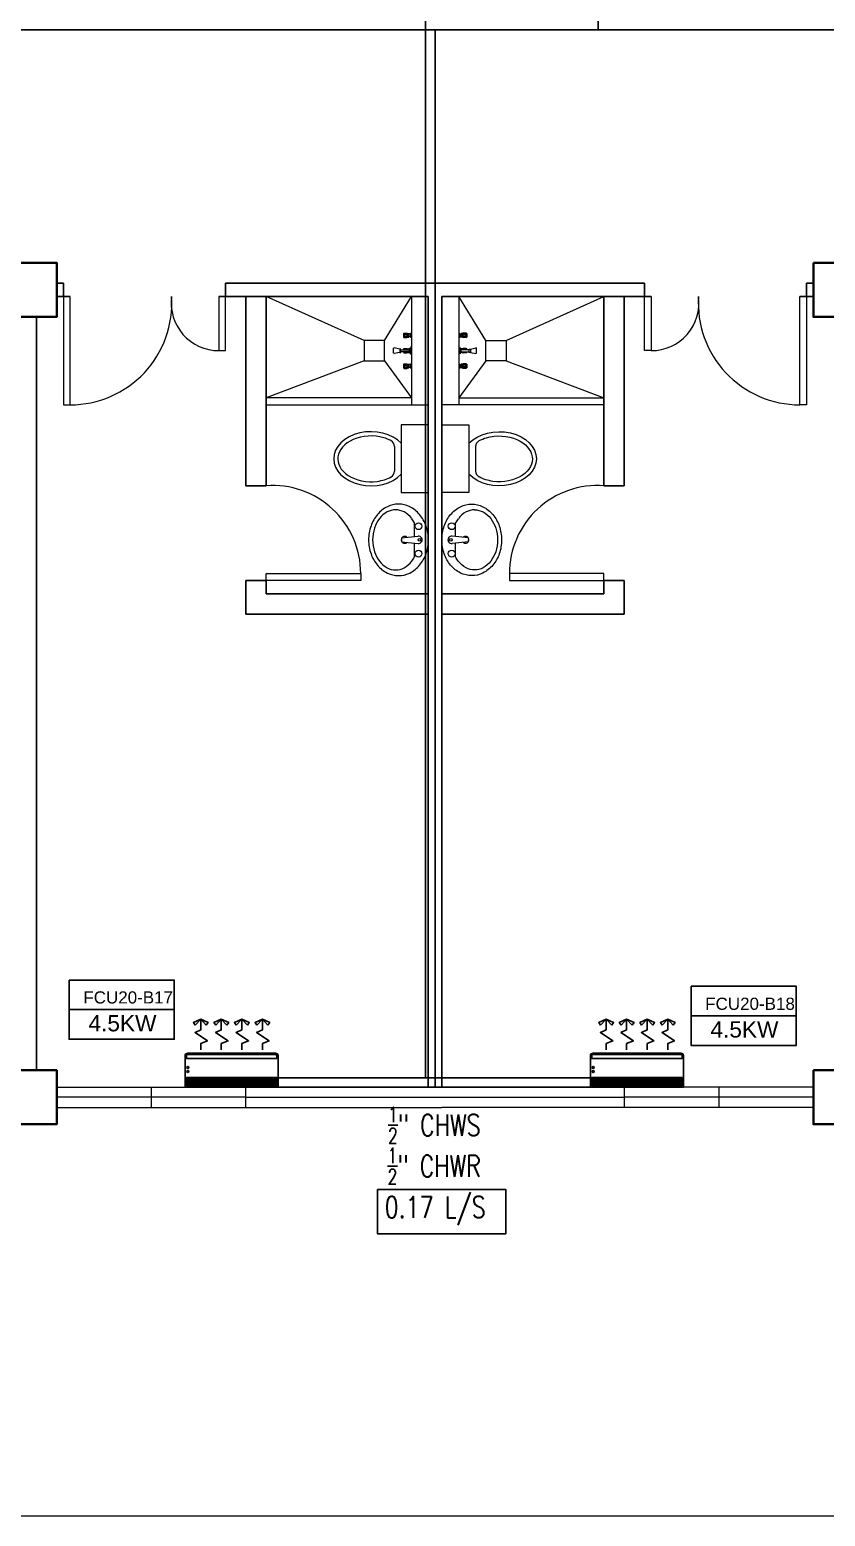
# Model space of a CAD drawing. Header units: millimetres. Extents: x 5 to 598, y 3 to 339.
# Drawn here: x 37.04 to 42.93, y 80.87 to 91.87 of the extents above; entities that cross this region are included whole.
import ezdxf

# ---------------------------------------------------------------- set-up
doc = ezdxf.new("R2010")
doc.units = ezdxf.units.MM
doc.header["$MEASUREMENT"] = 0
for name, color, linetype in [('AIR', 7, 'Continuous'), ('fcu line', 7, 'Continuous'), ('fcu return', 7, 'Continuous'), ('Legends', 7, 'Continuous'), ('pipe label', 7, 'Continuous')]:
    doc.layers.add(name, color=color, linetype=linetype)
doc.styles.add('Arch-Dim', font='simplex.shx', dxfattribs={"width": 0.75})
doc.styles.get("Standard").update_dxf_attribs({"font": 'arial.ttf'})

# ---------------------------------------------------------------- blocks, each defined once
blk = doc.blocks.new('CARRIER-S30-32 (FCD)')
at = {"layer": 'AIR'}
for p, q in [((0.825, -0.05), (-0.825, -0.05)), ((0.825, -0.075), (-0.825, -0.075)), ((0.825, -0.1), (-0.825, -0.1)), ((0.825, -0.125), (-0.825, -0.125)), ((0.825, -0.15), (-0.825, -0.15)), ((-0.6, -0.025), (-0.6, -0.175)), ((-0.4, -0.025), (-0.4, -0.175)), ((-0.2, -0.025), (-0.2, -0.175)), ((0, -0.025), (0, -0.175)), ((0.2, -0.025), (0.2, -0.175)), ((0.4, -0.025), (0.4, -0.175)), ((0.6, -0.025), (0.6, -0.175))]:
    blk.add_line(p, q, dxfattribs=at)
for points in [[(-0.8, -0.62), (0.8, -0.62, 0.414214), (0.85, -0.57), (0.85, 0), (-0.85, 0), (-0.85, -0.57, 0.414214)], [(-0.8, -0.595), (0.8, -0.595, 0.414214), (0.825, -0.57), (0.825, -0.525), (-0.825, -0.525), (-0.825, -0.57, 0.414214)]]:
    blk.add_lwpolyline(points, format="xyb", close=True, dxfattribs=at)
for points in [[(-0.825, -0.025), (0.825, -0.025), (0.825, -0.175), (-0.825, -0.175)], [(-0.664, -1.134), (-0.562, -1.239), (-0.697, -1.177)], [(-0.461, -1.134), (-0.562, -1.239), (-0.428, -1.177)], [(-0.289, -1.134), (-0.188, -1.239), (-0.322, -1.177)], [(-0.086, -1.134), (-0.188, -1.239), (-0.053, -1.177)], [(0.086, -1.134), (0.187, -1.239), (0.053, -1.177)], [(0.289, -1.134), (0.187, -1.239), (0.322, -1.177)], [(0.461, -1.134), (0.562, -1.239), (0.428, -1.177)], [(0.664, -1.134), (0.562, -1.239), (0.697, -1.177)]]:
    blk.add_lwpolyline(points, close=True, dxfattribs=at)
for points in [[(-0.562, -0.678), (-0.562, -0.794), (-0.44, -0.843), (-0.667, -0.996), (-0.562, -1.044), (-0.562, -1.239)], [(-0.188, -0.678), (-0.188, -0.794), (-0.065, -0.843), (-0.292, -0.996), (-0.188, -1.044), (-0.188, -1.239)], [(0.187, -0.678), (0.187, -0.794), (0.31, -0.843), (0.083, -0.996), (0.187, -1.044), (0.187, -1.239)], [(0.562, -0.678), (0.562, -0.794), (0.685, -0.843), (0.458, -0.996), (0.562, -1.044), (0.562, -1.239)]]:
    blk.add_lwpolyline(points, dxfattribs=at)
for centre in [(-0.8, -0.285), (-0.8, -0.36)]:
    blk.add_circle(centre, 0.0187, dxfattribs=at)

msp = doc.modelspace()

# ---------------------------------------------------------------- linework, layer by layer
at = {"color": 8, "lineweight": 25}
for p, q in [((37.291, 89.992), (37.241, 89.992)), ((37.291, 89.892), (37.291, 89.992)), ((40.091, 89.992), (38.491, 89.992)), ((38.491, 89.892), (38.491, 89.992)), ((41.591, 89.992), (39.991, 89.992)), ((41.591, 89.892), (41.591, 89.992)), ((42.841, 89.992), (42.791, 89.992)), ((42.791, 89.892), (42.791, 89.992)), ((37.341, 89.892), (37.241, 89.892)), ((39.991, 89.892), (38.441, 89.892)), ((39.991, 84.042), (39.991, 89.892)), ((39.991, 89.892), (39.991, 84.042)), ((40.091, 84.042), (40.091, 89.892)), ((40.091, 89.892), (40.091, 84.042)), ((41.641, 89.892), (40.091, 89.892)), ((42.841, 89.892), (42.741, 89.892)), ((37.091, 84.167), (37.091, 89.742)), ((37.091, 89.742), (37.091, 84.167))]:
    msp.add_line(p, q, dxfattribs=at)
at = {"color": 8, "lineweight": 25, "ltscale": 0.3}
for p, q in [((38.641, 89.892), (38.641, 88.492)), ((38.791, 89.892), (38.791, 88.492)), ((41.291, 89.892), (41.291, 88.492)), ((41.441, 89.892), (41.441, 88.492)), ((38.791, 88.492), (38.641, 88.492)), ((41.291, 88.492), (41.441, 88.492)), ((38.641, 87.792), (38.641, 87.542)), ((38.791, 87.792), (38.641, 87.792)), ((38.791, 87.792), (38.791, 87.692)), ((41.291, 87.792), (41.291, 87.692)), ((41.291, 87.792), (41.441, 87.792)), ((41.441, 87.792), (41.441, 87.542)), ((39.991, 87.692), (38.791, 87.692)), ((40.091, 87.692), (41.291, 87.692)), ((39.991, 87.542), (38.641, 87.542)), ((40.091, 87.542), (41.441, 87.542))]:
    msp.add_line(p, q, dxfattribs=at)
at = {"color": 8, "lineweight": 9, "ltscale": 0.3}
for p, q in [((39.516, 89.567), (38.791, 89.892)), ((39.666, 89.567), (39.866, 89.892)), ((40.416, 89.567), (40.216, 89.892)), ((40.566, 89.567), (41.291, 89.892)), ((39.516, 89.417), (38.791, 89.142)), ((39.666, 89.417), (39.866, 89.142)), ((40.416, 89.417), (40.216, 89.142)), ((40.566, 89.417), (41.291, 89.142))]:
    msp.add_line(p, q, dxfattribs=at)
at = {"color": 8, "lineweight": 9}
for p, q in [((39.866, 89.892), (39.866, 89.092)), ((40.216, 89.892), (40.216, 89.092)), ((39.807, 89.618), (39.807, 89.592)), ((39.807, 89.618), (39.809, 89.618)), ((39.807, 89.592), (39.809, 89.592)), ((39.809, 89.618), (39.811, 89.622)), ((39.809, 89.618), (39.809, 89.592)), ((39.809, 89.592), (39.811, 89.589)), ((39.811, 89.622), (39.811, 89.589)), ((39.811, 89.622), (39.833, 89.622)), ((39.811, 89.589), (39.833, 89.589)), ((39.82, 89.618), (39.832, 89.618)), ((39.82, 89.611), (39.832, 89.611)), ((39.82, 89.599), (39.832, 89.599)), ((39.82, 89.592), (39.832, 89.592)), ((39.833, 89.622), (39.837, 89.62)), ((39.833, 89.618), (39.833, 89.611)), ((39.833, 89.592), (39.833, 89.599)), ((39.833, 89.589), (39.837, 89.591)), ((39.839, 89.619), (39.845, 89.619)), ((39.839, 89.591), (39.845, 89.591)), ((39.845, 89.619), (39.847, 89.618)), ((39.845, 89.619), (39.845, 89.591)), ((39.845, 89.591), (39.847, 89.592)), ((39.847, 89.618), (39.847, 89.592)), ((39.859, 89.617), (39.847, 89.617)), ((39.859, 89.594), (39.847, 89.594)), ((39.865, 89.622), (39.859, 89.619)), ((39.859, 89.619), (39.859, 89.592)), ((39.865, 89.588), (39.859, 89.592)), ((39.865, 89.622), (39.865, 89.588)), ((39.865, 89.622), (39.866, 89.622)), ((39.865, 89.588), (39.866, 89.588)), ((39.866, 89.622), (39.866, 89.588)), ((40.216, 89.622), (40.216, 89.588)), ((40.217, 89.622), (40.216, 89.622)), ((40.217, 89.588), (40.216, 89.588)), ((40.217, 89.622), (40.217, 89.588)), ((40.217, 89.622), (40.224, 89.619)), ((40.217, 89.588), (40.224, 89.592)), ((40.224, 89.619), (40.224, 89.592)), ((40.224, 89.617), (40.235, 89.617)), ((40.224, 89.594), (40.235, 89.594)), ((40.238, 89.619), (40.235, 89.618)), ((40.235, 89.618), (40.235, 89.592)), ((40.238, 89.591), (40.235, 89.592)), ((40.238, 89.619), (40.238, 89.591)), ((40.244, 89.619), (40.238, 89.619)), ((40.244, 89.591), (40.238, 89.591)), ((40.25, 89.622), (40.245, 89.62)), ((40.25, 89.589), (40.245, 89.591)), ((40.271, 89.622), (40.25, 89.622)), ((40.25, 89.618), (40.25, 89.611)), ((40.25, 89.592), (40.25, 89.599)), ((40.271, 89.589), (40.25, 89.589)), ((40.263, 89.618), (40.251, 89.618)), ((40.263, 89.611), (40.251, 89.611)), ((40.263, 89.599), (40.251, 89.599)), ((40.263, 89.592), (40.251, 89.592)), ((40.271, 89.622), (40.271, 89.589)), ((40.273, 89.618), (40.271, 89.622)), ((40.273, 89.592), (40.271, 89.589)), ((40.273, 89.618), (40.273, 89.592)), ((40.275, 89.618), (40.273, 89.618)), ((40.275, 89.592), (40.273, 89.592)), ((40.275, 89.618), (40.275, 89.592)), ((39.734, 89.472), (39.734, 89.511)), ((39.781, 89.504), (39.739, 89.512)), ((39.781, 89.479), (39.739, 89.471)), ((39.788, 89.504), (39.781, 89.504)), ((39.781, 89.504), (39.781, 89.479)), ((39.781, 89.504), (39.781, 89.479)), ((39.781, 89.479), (39.788, 89.479)), ((39.788, 89.479), (39.788, 89.504)), ((39.788, 89.499), (39.851, 89.499)), ((39.851, 89.484), (39.788, 89.484)), ((39.807, 89.505), (39.807, 89.499)), ((39.807, 89.505), (39.809, 89.505)), ((39.807, 89.484), (39.807, 89.479)), ((39.807, 89.479), (39.809, 89.479)), ((39.809, 89.505), (39.811, 89.508)), ((39.809, 89.505), (39.809, 89.499)), ((39.809, 89.484), (39.809, 89.479)), ((39.809, 89.479), (39.811, 89.475)), ((39.811, 89.508), (39.811, 89.499)), ((39.811, 89.508), (39.833, 89.508)), ((39.811, 89.484), (39.811, 89.475)), ((39.811, 89.475), (39.833, 89.475)), ((39.82, 89.505), (39.832, 89.505)), ((39.82, 89.478), (39.832, 89.478)), ((39.833, 89.508), (39.837, 89.506)), ((39.833, 89.505), (39.833, 89.499)), ((39.833, 89.478), (39.833, 89.484)), ((39.833, 89.475), (39.837, 89.477)), ((39.839, 89.506), (39.845, 89.506)), ((39.839, 89.478), (39.845, 89.478)), ((39.845, 89.506), (39.845, 89.499)), ((39.845, 89.506), (39.847, 89.505)), ((39.845, 89.484), (39.845, 89.478)), ((39.845, 89.478), (39.847, 89.478)), ((39.847, 89.505), (39.847, 89.499)), ((39.851, 89.503), (39.847, 89.503)), ((39.847, 89.484), (39.847, 89.478)), ((39.851, 89.48), (39.847, 89.48)), ((39.851, 89.474), (39.851, 89.509)), ((39.851, 89.509), (39.86, 89.509)), ((39.851, 89.499), (39.851, 89.484)), ((39.86, 89.474), (39.851, 89.474)), ((39.86, 89.509), (39.866, 89.521)), ((39.86, 89.474), (39.86, 89.509)), ((39.86, 89.509), (39.86, 89.474)), ((39.866, 89.463), (39.86, 89.474)), ((39.866, 89.521), (39.866, 89.463)), ((40.222, 89.509), (40.216, 89.521)), ((40.216, 89.521), (40.216, 89.463)), ((40.216, 89.463), (40.222, 89.474)), ((40.222, 89.474), (40.222, 89.509)), ((40.232, 89.509), (40.222, 89.509)), ((40.222, 89.509), (40.222, 89.474)), ((40.222, 89.474), (40.232, 89.474)), ((40.232, 89.474), (40.232, 89.509)), ((40.232, 89.503), (40.235, 89.503)), ((40.294, 89.499), (40.232, 89.499)), ((40.232, 89.499), (40.232, 89.484)), ((40.232, 89.484), (40.294, 89.484)), ((40.232, 89.48), (40.235, 89.48)), ((40.238, 89.506), (40.235, 89.505)), ((40.235, 89.505), (40.235, 89.499)), ((40.235, 89.484), (40.235, 89.478)), ((40.238, 89.478), (40.235, 89.478)), ((40.238, 89.506), (40.238, 89.499)), ((40.244, 89.506), (40.238, 89.506)), ((40.238, 89.484), (40.238, 89.478)), ((40.244, 89.478), (40.238, 89.478)), ((40.25, 89.508), (40.245, 89.506)), ((40.25, 89.475), (40.245, 89.477)), ((40.271, 89.508), (40.25, 89.508)), ((40.25, 89.505), (40.25, 89.499)), ((40.25, 89.478), (40.25, 89.484)), ((40.271, 89.475), (40.25, 89.475)), ((40.263, 89.505), (40.251, 89.505)), ((40.263, 89.478), (40.251, 89.478)), ((40.271, 89.508), (40.271, 89.499)), ((40.273, 89.505), (40.271, 89.508)), ((40.271, 89.484), (40.271, 89.475)), ((40.273, 89.479), (40.271, 89.475)), ((40.273, 89.505), (40.273, 89.499)), ((40.275, 89.505), (40.273, 89.505)), ((40.273, 89.484), (40.273, 89.479)), ((40.275, 89.479), (40.273, 89.479)), ((40.275, 89.505), (40.275, 89.499)), ((40.275, 89.484), (40.275, 89.479)), ((40.294, 89.504), (40.302, 89.504)), ((40.294, 89.479), (40.294, 89.504)), ((40.302, 89.479), (40.294, 89.479)), ((40.302, 89.504), (40.343, 89.512)), ((40.302, 89.504), (40.302, 89.479)), ((40.302, 89.504), (40.302, 89.479)), ((40.302, 89.479), (40.343, 89.471)), ((40.348, 89.472), (40.348, 89.511)), ((39.807, 89.391), (39.809, 89.391)), ((39.807, 89.391), (39.807, 89.365)), ((39.807, 89.365), (39.809, 89.365)), ((39.809, 89.391), (39.811, 89.395)), ((39.809, 89.391), (39.809, 89.365)), ((39.809, 89.365), (39.811, 89.361)), ((39.811, 89.395), (39.833, 89.395)), ((39.811, 89.395), (39.811, 89.361)), ((39.811, 89.361), (39.833, 89.361)), ((39.82, 89.391), (39.832, 89.391)), ((39.82, 89.384), (39.832, 89.384)), ((39.82, 89.372), (39.832, 89.372)), ((39.82, 89.365), (39.832, 89.365)), ((39.833, 89.395), (39.837, 89.392)), ((39.833, 89.391), (39.833, 89.384)), ((39.833, 89.365), (39.833, 89.372)), ((39.833, 89.361), (39.837, 89.363)), ((39.839, 89.392), (39.845, 89.392)), ((39.839, 89.364), (39.845, 89.364)), ((39.845, 89.392), (39.845, 89.364)), ((39.845, 89.392), (39.847, 89.391)), ((39.845, 89.364), (39.847, 89.365)), ((39.847, 89.391), (39.847, 89.365)), ((39.859, 89.389), (39.847, 89.389)), ((39.859, 89.367), (39.847, 89.367)), ((39.865, 89.395), (39.859, 89.392)), ((39.859, 89.392), (39.859, 89.364)), ((39.865, 89.361), (39.859, 89.364)), ((39.865, 89.395), (39.866, 89.395)), ((39.865, 89.395), (39.865, 89.361)), ((39.865, 89.361), (39.866, 89.361)), ((39.866, 89.395), (39.866, 89.361)), ((40.217, 89.395), (40.216, 89.395)), ((40.216, 89.395), (40.216, 89.361)), ((40.217, 89.361), (40.216, 89.361)), ((40.217, 89.395), (40.224, 89.392)), ((40.217, 89.395), (40.217, 89.361)), ((40.217, 89.361), (40.224, 89.364)), ((40.224, 89.392), (40.224, 89.364)), ((40.224, 89.389), (40.235, 89.389)), ((40.224, 89.367), (40.235, 89.367)), ((40.238, 89.392), (40.235, 89.391)), ((40.235, 89.391), (40.235, 89.365)), ((40.238, 89.364), (40.235, 89.365)), ((40.244, 89.392), (40.238, 89.392)), ((40.238, 89.392), (40.238, 89.364)), ((40.244, 89.364), (40.238, 89.364)), ((40.25, 89.395), (40.245, 89.392)), ((40.25, 89.361), (40.245, 89.363)), ((40.271, 89.395), (40.25, 89.395)), ((40.25, 89.391), (40.25, 89.384)), ((40.25, 89.365), (40.25, 89.372)), ((40.271, 89.361), (40.25, 89.361)), ((40.263, 89.391), (40.251, 89.391)), ((40.263, 89.384), (40.251, 89.384)), ((40.263, 89.372), (40.251, 89.372)), ((40.263, 89.365), (40.251, 89.365)), ((40.273, 89.391), (40.271, 89.395)), ((40.271, 89.395), (40.271, 89.361)), ((40.273, 89.365), (40.271, 89.361)), ((40.275, 89.391), (40.273, 89.391)), ((40.273, 89.391), (40.273, 89.365)), ((40.275, 89.365), (40.273, 89.365)), ((40.275, 89.391), (40.275, 89.365)), ((39.991, 88.942), (39.791, 88.942)), ((39.791, 88.942), (39.791, 88.442)), ((39.991, 88.442), (39.991, 88.942)), ((40.091, 88.942), (40.291, 88.942)), ((40.091, 88.442), (40.091, 88.942)), ((40.291, 88.942), (40.291, 88.442)), ((39.741, 88.782), (39.741, 88.601)), ((40.341, 88.782), (40.341, 88.601)), ((39.791, 88.442), (39.991, 88.442)), ((40.291, 88.442), (40.091, 88.442)), ((39.793, 88.106), (39.915, 88.119)), ((39.889, 88.116), (39.889, 88.218)), ((40.091, 88.142), (40.091, 86.042)), ((40.289, 88.106), (40.167, 88.119)), ((40.193, 88.116), (40.193, 88.218)), ((39.793, 88.077), (39.915, 88.064)), ((40.289, 88.077), (40.167, 88.064)), ((37.241, 84.042), (39.991, 84.042)), ((37.241, 84.042), (37.241, 83.892)), ((37.941, 84.042), (37.941, 83.892)), ((38.641, 83.892), (38.641, 84.042)), ((39.991, 84.042), (40.091, 84.042)), ((42.841, 84.042), (40.091, 84.042)), ((41.441, 84.042), (41.441, 83.892)), ((42.141, 84.042), (42.141, 83.892)), ((42.841, 83.892), (42.841, 84.042)), ((38.641, 83.967), (37.241, 83.967)), ((38.641, 83.967), (41.441, 83.967)), ((42.841, 83.967), (41.441, 83.967)), ((37.241, 83.892), (40.091, 83.892)), ((42.841, 83.892), (40.091, 83.892)), ((46.591, 80.867), (31.266, 80.867))]:
    msp.add_line(p, q, dxfattribs=at)
at = {"color": 8, "lineweight": 35}
for points in [[(36.841, 90.142), (37.241, 90.142), (37.241, 89.742), (36.841, 89.742)], [(42.841, 90.142), (43.241, 90.142), (43.241, 89.742), (42.841, 89.742)], [(36.841, 84.167), (37.241, 84.167), (37.241, 83.767), (36.841, 83.767)], [(42.841, 84.167), (43.241, 84.167), (43.241, 83.767), (42.841, 83.767)]]:
    msp.add_lwpolyline(points, close=True, dxfattribs=at)
at = {"color": 8, "lineweight": 13, "ltscale": 0.03}
for points in [[(37.341, 89.892), (37.291, 89.892), (37.291, 89.092), (37.341, 89.092)], [(38.491, 89.892), (38.441, 89.892), (38.441, 89.492), (38.491, 89.492)], [(41.591, 89.892), (41.641, 89.892), (41.641, 89.492), (41.591, 89.492)], [(42.741, 89.892), (42.791, 89.892), (42.791, 89.092), (42.741, 89.092)], [(38.791, 87.792), (38.791, 87.842), (39.491, 87.842), (39.491, 87.792)], [(41.291, 87.792), (41.291, 87.842), (40.591, 87.842), (40.591, 87.792)]]:
    msp.add_lwpolyline(points, close=True, dxfattribs=at)
at = {"color": 8, "lineweight": 9, "ltscale": 0.03}
for points in [[(39.666, 89.417), (39.666, 89.567), (39.516, 89.567), (39.516, 89.417)], [(40.416, 89.417), (40.416, 89.567), (40.566, 89.567), (40.566, 89.417)]]:
    msp.add_lwpolyline(points, close=True, dxfattribs=at)
at = {"color": 8, "lineweight": 9, "ltscale": 0.3}
for points in [[(39.866, 89.142), (38.791, 89.142), (38.791, 89.092), (39.991, 89.092), (39.991, 89.092)], [(40.216, 89.142), (41.291, 89.142), (41.291, 89.092), (40.091, 89.092), (40.091, 89.092)]]:
    msp.add_lwpolyline(points, dxfattribs=at)
at = {"color": 8, "lineweight": 9}
for points in [[(39.77, 88.357, 0.11576), (39.688, 88.337, 0.104047), (39.614, 88.279, 0.090875), (39.567, 88.195, 0.083344), (39.549, 88.092, 0.083344), (39.567, 87.988, 0.090875), (39.614, 87.904, 0.104047), (39.688, 87.846, 0.11576), (39.77, 87.827, 0.11576), (39.853, 87.846, 0.104047), (39.926, 87.904, 0.090875), (39.974, 87.988, 0.083344), (39.991, 88.092, 0.083344), (39.974, 88.195, 0.090875), (39.926, 88.279, 0.104047), (39.853, 88.337, 0.11576)], [(40.312, 88.357, -0.11576), (40.395, 88.337, -0.104047), (40.468, 88.279, -0.090875), (40.516, 88.195, -0.083344), (40.533, 88.092, -0.083344), (40.516, 87.988, -0.090875), (40.468, 87.904, -0.104047), (40.395, 87.846, -0.11576), (40.312, 87.827, -0.11576), (40.23, 87.846, -0.104047), (40.156, 87.904, -0.090875), (40.109, 87.988, -0.083344), (40.091, 88.092, -0.083344), (40.109, 88.195, -0.090875), (40.156, 88.279, -0.104047), (40.23, 88.337, -0.11576)]]:
    msp.add_lwpolyline(points, format="xyb", close=True, dxfattribs=at)
for points in [[(39.749, 88.314, 0.124838), (39.687, 88.298, 0.105788), (39.629, 88.249, 0.086697), (39.593, 88.179, 0.076776), (39.579, 88.092, 0.076776), (39.593, 88.004, 0.086697), (39.629, 87.934, 0.105788), (39.687, 87.885, 0.124838), (39.749, 87.869, 0.124838), (39.812, 87.885, 0.105788), (39.869, 87.934, 0.040067), (39.889, 87.965), (39.889, 88.067, 0.040067)], [(40.333, 88.314, -0.124838), (40.396, 88.298, -0.105788), (40.453, 88.249, -0.086697), (40.49, 88.179, -0.076776), (40.503, 88.092, -0.076776), (40.49, 88.004, -0.086697), (40.453, 87.934, -0.105788), (40.396, 87.885, -0.124838), (40.333, 87.869, -0.124838), (40.271, 87.885, -0.105788), (40.213, 87.934, -0.040067), (40.193, 87.965), (40.193, 88.067, -0.040067)]]:
    msp.add_lwpolyline(points, format="xyb", dxfattribs=at)
for centre, radius in [((39.918, 88.193), 0.0255), ((40.164, 88.193), 0.0255), ((39.918, 87.99), 0.0255), ((39.925, 88.092), 0.0095), ((40.164, 87.99), 0.0255), ((40.158, 88.092), 0.0095)]:
    msp.add_circle(centre, radius, dxfattribs=at)
at = {"color": 8, "lineweight": 13, "ltscale": 0.03}
for centre, radius, start, end in [((37.341, 89.843), 0.752, 270, 3.6952), ((38.441, 89.845), 0.353, 172.3719, 270), ((41.641, 89.845), 0.353, 270, 7.6281), ((42.741, 89.843), 0.752, 176.3048, 270), ((38.839, 87.842), 0.652, 0, 94.2422), ((41.243, 87.842), 0.652, 85.7578, 180)]:
    msp.add_arc(centre, radius, start, end, dxfattribs=at)
at = {"color": 8, "lineweight": 9}
for centre, radius, start, end in [((39.691, 88.782), 0.05, 0, 61.8499), ((40.391, 88.782), 0.05, 118.1501, 180), ((39.691, 88.601), 0.05, 298.0084, 360), ((40.391, 88.601), 0.05, 180, 241.9916), ((39.749, 88.183), 0.131, 61.5364, 90), ((39.725, 88.139), 0.181, 37.3815, 61.5364), ((39.688, 88.11), 0.228, 28.2037, 37.3815), ((40.394, 88.11), 0.228, 142.6185, 151.7963), ((40.357, 88.139), 0.181, 118.4636, 142.6185), ((40.333, 88.183), 0.131, 90, 118.4636), ((39.816, 88.092), 0.025, 48.7978, 143.6932), ((39.918, 88.092), 0.028, 263.7545, 96.2455), ((40.164, 88.092), 0.028, 83.7545, 276.2455), ((40.266, 88.092), 0.025, 36.3068, 131.2022), ((39.816, 88.092), 0.025, 161.3793, 198.6207), ((39.887, 88.092), 0.0948, 171.2026, 188.7974), ((39.816, 88.092), 0.025, 216.3068, 311.2022), ((40.266, 88.092), 0.025, 228.7978, 323.6932), ((40.195, 88.092), 0.0948, 351.2026, 8.7974), ((40.266, 88.092), 0.025, 341.3793, 18.6207)]:
    msp.add_arc(centre, radius, start, end, dxfattribs=at)
for centre, major_axis, ratio, start_param, end_param in [((39.815, 89.605), (0.00268, 0.00268), 1, 1.643677, 3.068487), ((39.82, 89.631), (0.00896, 0.00896), 1, 3.15309, 3.864175), ((39.82, 89.601), (0.00738, 0.00738), 1, 0.858879, 1.643677), ((39.82, 89.61), (-0.00738, 0.00738), 1, 1.497691, 2.282489), ((39.82, 89.579), (-0.00896, 0.00896), 1, -0.722807, -0.011722), ((39.832, 89.622), (-0.00268, 0.00268), 1, 2.356082, 2.983721), ((39.832, 89.607), (0.00268, 0.00268), 1, 0.157647, 0.785286), ((39.832, 89.603), (0.00268, 0.00268), 1, 3.926878, 4.554518), ((39.832, 89.588), (-0.00268, 0.00268), 1, -1.41315, -0.785511), ((39.826, 89.633), (-0.0118, 0.0118), 1, 2.876824, 3.009049), ((39.827, 89.6), (-0.00887, 0.00887), 1, 4.509022, 4.870036), ((39.827, 89.61), (-0.00887, 0.00887), 1, 2.983721, 3.344735), ((39.826, 89.577), (0.0118, 0.0118), 1, 0.132318, 0.264544), ((39.839, 89.623), (-0.00268, 0.00268), 1, 1.862141, 2.356082), ((39.834, 89.605), (0.00268, 0.00268), 1, 4.915531, 6.079819), ((39.839, 89.587), (-0.00268, 0.00268), 1, -0.785511, -0.291569), ((39.738, 89.474), (-0.00268, 0.00268), 1, 1.354119, 2.724181), ((39.82, 89.517), (0.00896, 0.00896), 1, 3.15309, 3.864175), ((39.82, 89.466), (0.00896, 0.00896), 1, 0.847989, 1.559075), ((39.832, 89.508), (0.00268, 0.00268), 1, 3.926878, 4.554518), ((39.832, 89.475), (0.00268, 0.00268), 1, 0.157647, 0.785286), ((39.826, 89.52), (-0.0118, 0.0118), 1, 2.876824, 3.009049), ((39.826, 89.463), (-0.0118, 0.0118), 1, -1.438478, -1.306252), ((39.839, 89.509), (0.00268, 0.00268), 1, 3.432937, 3.926878), ((39.839, 89.474), (0.00268, 0.00268), 1, 0.785286, 1.279227), ((40.345, 89.509), (-0.00268, -0.00268), 1, 2.92514, 4.295202), ((39.815, 89.378), (0.00268, 0.00268), 1, 1.643677, 3.068487), ((39.82, 89.404), (0.00896, 0.00896), 1, 3.15309, 3.864175), ((39.82, 89.374), (0.00738, 0.00738), 1, 0.858879, 1.643677), ((39.82, 89.382), (-0.00738, 0.00738), 1, 1.497691, 2.282489), ((39.82, 89.352), (-0.00896, 0.00896), 1, -0.722807, -0.011722), ((39.832, 89.395), (-0.00268, 0.00268), 1, 2.356082, 2.983721), ((39.832, 89.38), (0.00268, 0.00268), 1, 0.157647, 0.785286), ((39.832, 89.376), (0.00268, 0.00268), 1, 3.926878, 4.554518), ((39.832, 89.361), (-0.00268, 0.00268), 1, -1.41315, -0.785511), ((39.826, 89.406), (0.0118, 0.0118), 1, 4.44762, 4.579846), ((39.827, 89.373), (-0.00887, 0.00887), 1, 4.509022, 4.870036), ((39.827, 89.383), (-0.00887, 0.00887), 1, 2.983721, 3.344735), ((39.826, 89.35), (0.0118, 0.0118), 1, 0.132318, 0.264544), ((39.839, 89.396), (-0.00268, 0.00268), 1, 1.862141, 2.356082), ((39.834, 89.378), (0.00268, 0.00268), 1, 4.915531, 6.079819), ((39.839, 89.36), (-0.00268, 0.00268), 1, -0.785511, -0.291569), ((39.566, 88.692), (0.275, 0), 0.727273, 0.612555, 5.670631)]:
    msp.add_ellipse(centre, major_axis=major_axis, ratio=ratio, start_param=start_param, end_param=end_param, dxfattribs=at)
at = {"color": 8, "lineweight": 9, "extrusion": (2.88216e-41, -4.99074e-41, -1)}
for centre, major_axis, start_param, end_param in [((40.244, 89.623), (0.00268, -0.00268), 0.291344, 0.785286), ((40.248, 89.605), (-0.00268, -0.00268), 0.203142, 1.36743), ((40.244, 89.587), (0.00268, -0.00268), 3.926878, 4.42082), ((40.256, 89.6), (-0.00887, -0.00887), 1.36743, 1.728443), ((40.256, 89.61), (0.00887, -0.00887), 1.412925, 1.773938), ((40.257, 89.633), (-0.0118, -0.0118), -0.264769, -0.132543), ((40.257, 89.577), (-0.0118, -0.0118), 1.703115, 1.83534), ((40.251, 89.622), (-0.00268, -0.00268), -0.785511, -0.157871), ((40.251, 89.607), (0.00268, -0.00268), 3.299239, 3.926878), ((40.251, 89.603), (0.00268, -0.00268), 0.785286, 1.412925), ((40.251, 89.588), (0.00268, -0.00268), 3.299239, 3.926878), ((40.262, 89.631), (-0.00896, -0.00896), -1.559299, -0.848214), ((40.262, 89.601), (0.00738, -0.00738), 4.000472, 4.78527), ((40.262, 89.61), (-0.00738, -0.00738), 4.639283, 5.424081), ((40.262, 89.579), (0.00896, -0.00896), 3.989582, 4.700667), ((40.267, 89.605), (0.00268, -0.00268), 4.78527, 6.21008), ((40.244, 89.509), (-0.00268, -0.00268), -1.279452, -0.785511), ((40.244, 89.474), (0.00268, -0.00268), 3.926878, 4.42082), ((40.257, 89.52), (0.0118, -0.0118), 1.306028, 1.438253), ((40.257, 89.463), (0.0118, -0.0118), 3.273911, 3.406137), ((40.251, 89.508), (-0.00268, -0.00268), -0.785511, -0.157871), ((40.251, 89.475), (0.00268, -0.00268), 3.299239, 3.926878), ((40.262, 89.517), (0.00896, -0.00896), 0.011497, 0.722582), ((40.262, 89.466), (-0.00896, -0.00896), 2.418785, 3.129871), ((40.345, 89.474), (0.00268, -0.00268), 6.066508, 7.43657), ((40.244, 89.396), (-0.00268, -0.00268), -1.279452, -0.785511), ((40.248, 89.378), (-0.00268, -0.00268), 0.203142, 1.36743), ((40.244, 89.36), (-0.00268, -0.00268), 2.356082, 2.850023), ((40.256, 89.373), (0.00887, -0.00887), 2.938226, 3.299239), ((40.256, 89.383), (-0.00887, -0.00887), -0.157871, 0.203142), ((40.257, 89.406), (-0.0118, -0.0118), -0.264769, -0.132543), ((40.257, 89.35), (-0.0118, -0.0118), 1.703115, 1.83534), ((40.251, 89.395), (0.00268, -0.00268), 0.785286, 1.412925), ((40.251, 89.38), (0.00268, -0.00268), 3.299239, 3.926878), ((40.251, 89.376), (0.00268, -0.00268), 0.785286, 1.412925), ((40.251, 89.361), (-0.00268, -0.00268), 1.728443, 2.356082), ((40.262, 89.404), (-0.00896, -0.00896), -1.559299, -0.848214), ((40.262, 89.374), (0.00738, -0.00738), 4.000472, 4.78527), ((40.262, 89.382), (0.00738, -0.00738), 6.21008, 6.994878), ((40.262, 89.352), (-0.00896, -0.00896), 2.418785, 3.129871), ((40.267, 89.378), (-0.00268, -0.00268), 3.214474, 4.639283)]:
    msp.add_ellipse(centre, major_axis=major_axis, ratio=1, start_param=start_param, end_param=end_param, dxfattribs=at)
at = {"color": 8, "lineweight": 9, "extrusion": (-2.88216e-41, -4.99074e-41, -1)}
msp.add_ellipse((39.738, 89.509), major_axis=(-0.00268, 0.00268), ratio=1, start_param=6.066732, end_param=7.436794, dxfattribs=at)
at = {"color": 8, "lineweight": 9, "extrusion": (0, 0, -1)}
msp.add_ellipse((40.516, 88.692), major_axis=(-0.275, 0), ratio=0.727273, start_param=0.612555, end_param=5.670631, dxfattribs=at)
at = {"color": 8, "lineweight": 9}
for points in [[(39.715, 88.826), (39.698, 88.835), (39.68, 88.842), (39.589, 88.869), (39.502, 88.864), (39.37, 88.806), (39.329, 88.756), (39.316, 88.658), (39.341, 88.606), (39.453, 88.532), (39.536, 88.514), (39.65, 88.53), (39.685, 88.541), (39.715, 88.557)], [(40.368, 88.826), (40.384, 88.835), (40.402, 88.842), (40.493, 88.869), (40.58, 88.864), (40.712, 88.806), (40.753, 88.756), (40.767, 88.658), (40.741, 88.606), (40.63, 88.532), (40.546, 88.514), (40.432, 88.53), (40.397, 88.541), (40.368, 88.557)]]:
    msp.add_open_spline(points, degree=3, knots=[0.937253, 0.937253, 0.937253, 0.937253, 1.185372, 1.185372, 2.113864, 2.113864, 3.042356, 3.042356, 3.970847, 3.970847, 4.899339, 4.899339, 5.346062, 5.346062, 5.346062, 5.346062], dxfattribs=at)
at = {"layer": 'fcu line', "linetype": 'Continuous'}
for p, q in [((41.247, 96.031), (41.247, 91.867)), ((55.054, 91.867), (20.277, 91.867)), ((40.041, 84.042), (40.041, 91.867)), ((38.541, 84.042), (41.541, 84.042))]:
    msp.add_line(p, q, dxfattribs=at)
at = {"layer": 'fcu return', "linetype": 'Continuous'}
for p, q in [((39.971, 84.112), (39.971, 91.937)), ((38.541, 84.112), (41.541, 84.112))]:
    msp.add_line(p, q, dxfattribs=at)
at = {"layer": 'Legends', "linetype": 'Continuous', "lineweight": 25}
for p, q in [((37.333, 84.616), (38.111, 84.616)), ((41.935, 84.569), (42.714, 84.569))]:
    msp.add_line(p, q, dxfattribs=at)
at = {"layer": 'Legends'}
for points in [[(37.333, 84.834), (38.111, 84.834), (38.111, 84.397), (37.333, 84.397)], [(41.935, 84.788), (42.714, 84.788), (42.714, 84.351), (41.935, 84.351)]]:
    msp.add_lwpolyline(points, close=True, dxfattribs=at)
at = {"layer": 'pipe label', "color": 2, "linetype": 'Continuous', "lineweight": 25}
msp.add_lwpolyline([(39.614, 83.284), (40.565, 83.284), (40.565, 82.957), (39.614, 82.957)], close=True, dxfattribs=at)

# ---------------------------------------------------------------- block references
at = {"layer": 'AIR', "xscale": -0.4053817101480872, "yscale": 0.4053817101480872, "zscale": 0.4053817101480872, "rotation": 180}
for p in [(38.535, 84.042), (41.535, 84.042)]:
    msp.add_blockref('CARRIER-S30-32 (FCD)', p, dxfattribs=at)

# ---------------------------------------------------------------- texts
at = {"layer": 'Legends', "linetype": 'Continuous', "lineweight": 25, "attachment_point": 1}
for s, width, insert, char_height in [('FCU20-B17', 0.44811, (37.438, 84.751), 0.09), ('FCU20-B18', 0.44811, (42.04, 84.704), 0.09), ('4.5KW', 0.23674, (37.476, 84.575), 0.12), ('4.5KW', 0.23674, (42.079, 84.529), 0.12)]:
    msp.add_mtext_dynamic_manual_height_columns(s, width=width, gutter_width=1.011, heights=[0], dxfattribs=dict(at, insert=insert, char_height=char_height))
at = {"layer": 'pipe label', "color": 3, "linetype": 'Continuous', "lineweight": 25, "insert": (39.693, 83.895), "char_height": 0.16, "attachment_point": 1, "style": 'Arch-Dim'}
msp.add_mtext_dynamic_manual_height_columns('\\A1;{\\H0.7x;\\S1/2;}" CHWS', width=1.17294, gutter_width=1.011, heights=[0], dxfattribs=at)
at = {"layer": 'pipe label', "color": 240, "linetype": 'Continuous', "lineweight": 25, "insert": (39.69, 83.592), "char_height": 0.16, "attachment_point": 1, "style": 'Arch-Dim'}
msp.add_mtext_dynamic_manual_height_columns('\\A1;{\\H0.7x;\\S1/2;}" CHWR', width=0.88035, gutter_width=1.011, heights=[0], dxfattribs=at)
at = {"layer": 'pipe label', "color": 2, "linetype": 'Continuous', "lineweight": 25, "insert": (39.669, 83.234), "char_height": 0.16, "attachment_point": 1, "style": 'Arch-Dim'}
msp.add_mtext_dynamic_manual_height_columns('0.17 L/S', width=0.89967, gutter_width=1.011, heights=[0], dxfattribs=at)

doc.saveas('drawing.dxf')
